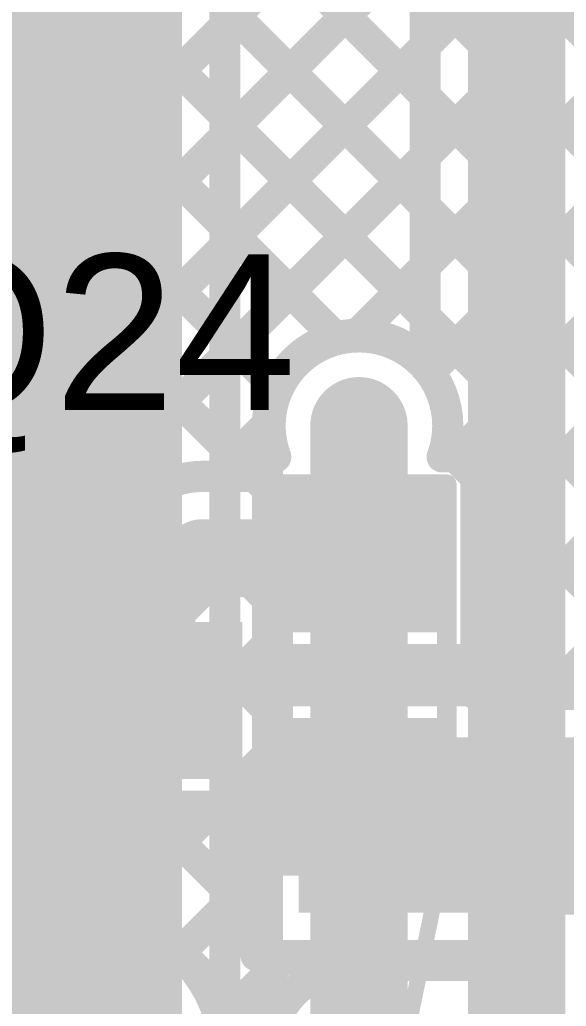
# Model space of a CAD drawing. Header units: millimetres. Extents: x 0 to 214, y 0 to 214.
# Drawn here: x 4.6023 to 4.7427, y 1.275 to 1.5282 of the extents above; entities that cross this region are included whole.
import ezdxf

# ---------------------------------------------------------------- set-up
doc = ezdxf.new("R2010")
doc.units = ezdxf.units.MM
doc.header["$MEASUREMENT"] = 0
for name, color, linetype in [('BottomLayer', 5, 'Continuous'), ('BottomSolder', 6, 'Continuous'), ('TopLayer', 1, 'Continuous'), ('TopOverlay', 2, 'Continuous'), ('TopPaste', 8, 'Continuous'), ('TopSolder', 216, 'Continuous'), ('ViaHoleLayer', 16, 'Continuous')]:
    doc.layers.add(name, color=color, linetype=linetype)
doc.styles.add('Arial', font='', dxfattribs={"height": 0.2})
doc.styles.get('Arial').set_extended_font_data('Arial')

# ---------------------------------------------------------------- blocks, each defined once
blk = doc.blocks.new('RES_0603_53')
at = {"layer": 'TopLayer'}
for points in [[(-0.015, 0.0175), (-0.015, -0.0175), (-0.045, -0.0175), (-0.045, 0.0175)], [(0.045, 0.0175), (0.045, -0.0175), (0.015, -0.0175), (0.015, 0.0175)]]:
    blk.add_hatch(color=1, dxfattribs=at).paths.add_polyline_path(points)
at = {"layer": 'TopPaste'}
for points in [[(-0.015, 0.0175), (-0.015, -0.0175), (-0.045, -0.0175), (-0.045, 0.0175)], [(0.045, 0.0175), (0.045, -0.0175), (0.015, -0.0175), (0.015, 0.0175)]]:
    blk.add_hatch(color=8, dxfattribs=at).paths.add_polyline_path(points)
at = {"layer": 'TopSolder'}
for points in [[(-0.011, 0.0215), (-0.011, -0.0215), (-0.049, -0.0215), (-0.049, 0.0215)], [(0.049, 0.0215), (0.049, -0.0215), (0.011, -0.0215), (0.011, 0.0215)]]:
    blk.add_hatch(color=216, dxfattribs=at).paths.add_polyline_path(points)
at = {"layer": 'TopOverlay', "const_width": 0.005}
for points in [[(-0.049, -0.021), (-0.049, 0.021)], [(-0.049, 0.021), (0.049, 0.021)], [(0.049, -0.021), (0.049, 0.021)], [(-0.049, -0.021), (0.049, -0.021)]]:
    blk.add_lwpolyline(points, dxfattribs=at)
at = {"layer": 'TopOverlay', "const_width": 0.0025}
for points in [[(-0.05025, 0.021, 1), (-0.04775, 0.021, 1)], [(-0.05025, 0.021, 1), (-0.04775, 0.021, 1)], [(0.04775, 0.021, 1), (0.05025, 0.021, 1)], [(0.04775, 0.021, 1), (0.05025, 0.021, 1)], [(-0.05025, -0.021, 1), (-0.04775, -0.021, 1)], [(-0.05025, -0.021, 1), (-0.04775, -0.021, 1)], [(0.04775, -0.021, 1), (0.05025, -0.021, 1)], [(0.04775, -0.021, 1), (0.05025, -0.021, 1)]]:
    blk.add_lwpolyline(points, format="xyb", close=True, dxfattribs=at)
blk = doc.blocks.new('SOT_23_70')
at = {"layer": 'TopLayer'}
for points in [[(-0.01614, 0.05748), (0.01614, 0.05748), (0.01614, 0.02126), (-0.01614, 0.02126)], [(-0.05354, -0.02126), (-0.02126, -0.02126), (-0.02126, -0.05748), (-0.05354, -0.05748)], [(0.02126, -0.02126), (0.05354, -0.02126), (0.05354, -0.05748), (0.02126, -0.05748)]]:
    blk.add_hatch(color=1, dxfattribs=at).paths.add_polyline_path(points)
at = {"layer": 'TopPaste'}
for points in [[(-0.01614, 0.05748), (0.01614, 0.05748), (0.01614, 0.02126), (-0.01614, 0.02126)], [(-0.05354, -0.02126), (-0.02126, -0.02126), (-0.02126, -0.05748), (-0.05354, -0.05748)], [(0.02126, -0.02126), (0.05354, -0.02126), (0.05354, -0.05748), (0.02126, -0.05748)]]:
    blk.add_hatch(color=8, dxfattribs=at).paths.add_polyline_path(points)
at = {"layer": 'TopSolder'}
for points in [[(-0.02014, 0.06148), (0.02014, 0.06148), (0.02014, 0.01726), (-0.02014, 0.01726)], [(-0.05754, -0.01726), (-0.01726, -0.01726), (-0.01726, -0.06148), (-0.05754, -0.06148)], [(0.01726, -0.01726), (0.05754, -0.01726), (0.05754, -0.06148), (0.01726, -0.06148)]]:
    blk.add_hatch(color=216, dxfattribs=at).paths.add_polyline_path(points)
at = {"layer": 'TopOverlay', "const_width": 0.005}
for points in [[(-0.024, 0.029), (-0.061, 0.029)], [(-0.061, -0.027), (-0.061, 0.029)], [(0.061, 0.029), (0.024, 0.029)], [(0.061, -0.027), (0.061, 0.029)], [(0.013, -0.029), (-0.013, -0.029)]]:
    blk.add_lwpolyline(points, dxfattribs=at)
at = {"layer": 'TopOverlay'}
for points, const_width in [([(-0.06225, 0.029, 1), (-0.05975, 0.029, 1)], 0.0025), ([(-0.06225, 0.029, 1), (-0.05975, 0.029, 1)], 0.0025), ([(-0.02525, 0.029, 1), (-0.02275, 0.029, 1)], 0.0025), ([(0.02275, 0.029, 1), (0.02525, 0.029, 1)], 0.0025), ([(0.05975, 0.029, 1), (0.06225, 0.029, 1)], 0.0025), ([(0.05975, 0.029, 1), (0.06225, 0.029, 1)], 0.0025), ([(-0.06225, -0.027, 1), (-0.05975, -0.027, 1)], 0.0025), ([(0.05975, -0.027, 1), (0.06225, -0.027, 1)], 0.0025), ([(-0.01425, -0.029, 1), (-0.01175, -0.029, 1)], 0.0025), ([(0.01175, -0.029, 1), (0.01425, -0.029, 1)], 0.0025), ([(-0.06439, -0.045, 1), (-0.07161, -0.045, 1)], 0.01), ([(-0.07411, -0.045, 1), (-0.06911, -0.045, 1)], 0.005), ([(-0.06689, -0.045, 1), (-0.06189, -0.045, 1)], 0.005)]:
    blk.add_lwpolyline(points, format="xyb", close=True, dxfattribs=dict(at, const_width=const_width))
blk = doc.blocks.new('RES_0603_199')
at = {"layer": 'TopLayer'}
for points in [[(-0.015, 0.0175), (-0.015, -0.0175), (-0.045, -0.0175), (-0.045, 0.0175)], [(0.045, 0.0175), (0.045, -0.0175), (0.015, -0.0175), (0.015, 0.0175)]]:
    blk.add_hatch(color=1, dxfattribs=at).paths.add_polyline_path(points)
at = {"layer": 'TopPaste'}
for points in [[(-0.015, 0.0175), (-0.015, -0.0175), (-0.045, -0.0175), (-0.045, 0.0175)], [(0.045, 0.0175), (0.045, -0.0175), (0.015, -0.0175), (0.015, 0.0175)]]:
    blk.add_hatch(color=8, dxfattribs=at).paths.add_polyline_path(points)
at = {"layer": 'TopSolder'}
for points in [[(-0.011, 0.0215), (-0.011, -0.0215), (-0.049, -0.0215), (-0.049, 0.0215)], [(0.049, 0.0215), (0.049, -0.0215), (0.011, -0.0215), (0.011, 0.0215)]]:
    blk.add_hatch(color=216, dxfattribs=at).paths.add_polyline_path(points)
at = {"layer": 'TopOverlay', "const_width": 0.005}
for points in [[(-0.049, 0.021), (0.049, 0.021)], [(-0.049, 0.021), (-0.049, -0.021)], [(0.049, 0.021), (0.049, -0.021)], [(-0.049, -0.021), (0.049, -0.021)]]:
    blk.add_lwpolyline(points, dxfattribs=at)
at = {"layer": 'TopOverlay', "const_width": 0.0025}
for points in [[(-0.05025, 0.021, 1), (-0.04775, 0.021, 1)], [(-0.05025, 0.021, 1), (-0.04775, 0.021, 1)], [(0.04775, 0.021, 1), (0.05025, 0.021, 1)], [(0.04775, 0.021, 1), (0.05025, 0.021, 1)], [(-0.05025, -0.021, 1), (-0.04775, -0.021, 1)], [(-0.05025, -0.021, 1), (-0.04775, -0.021, 1)], [(0.04775, -0.021, 1), (0.05025, -0.021, 1)], [(0.04775, -0.021, 1), (0.05025, -0.021, 1)]]:
    blk.add_lwpolyline(points, format="xyb", close=True, dxfattribs=at)
blk = doc.blocks.new('SOT_23_244')
at = {"layer": 'TopLayer'}
for points in [[(-0.01614, 0.05748), (0.01614, 0.05748), (0.01614, 0.02126), (-0.01614, 0.02126)], [(-0.05354, -0.02126), (-0.02126, -0.02126), (-0.02126, -0.05748), (-0.05354, -0.05748)], [(0.02126, -0.02126), (0.05354, -0.02126), (0.05354, -0.05748), (0.02126, -0.05748)]]:
    blk.add_hatch(color=1, dxfattribs=at).paths.add_polyline_path(points)
at = {"layer": 'TopPaste'}
for points in [[(-0.01614, 0.05748), (0.01614, 0.05748), (0.01614, 0.02126), (-0.01614, 0.02126)], [(-0.05354, -0.02126), (-0.02126, -0.02126), (-0.02126, -0.05748), (-0.05354, -0.05748)], [(0.02126, -0.02126), (0.05354, -0.02126), (0.05354, -0.05748), (0.02126, -0.05748)]]:
    blk.add_hatch(color=8, dxfattribs=at).paths.add_polyline_path(points)
at = {"layer": 'TopSolder'}
for points in [[(-0.02014, 0.06148), (0.02014, 0.06148), (0.02014, 0.01726), (-0.02014, 0.01726)], [(-0.05754, -0.01726), (-0.01726, -0.01726), (-0.01726, -0.06148), (-0.05754, -0.06148)], [(0.01726, -0.01726), (0.05754, -0.01726), (0.05754, -0.06148), (0.01726, -0.06148)]]:
    blk.add_hatch(color=216, dxfattribs=at).paths.add_polyline_path(points)
at = {"layer": 'TopOverlay', "const_width": 0.005}
for points in [[(-0.061, -0.027), (-0.061, 0.029)], [(-0.061, 0.029), (-0.024, 0.029)], [(0.024, 0.029), (0.061, 0.029)], [(0.061, -0.027), (0.061, 0.029)], [(-0.013, -0.029), (0.013, -0.029)]]:
    blk.add_lwpolyline(points, dxfattribs=at)
at = {"layer": 'TopOverlay'}
for points, const_width in [([(-0.06225, 0.029, 1), (-0.05975, 0.029, 1)], 0.0025), ([(-0.06225, 0.029, 1), (-0.05975, 0.029, 1)], 0.0025), ([(-0.02525, 0.029, 1), (-0.02275, 0.029, 1)], 0.0025), ([(0.02275, 0.029, 1), (0.02525, 0.029, 1)], 0.0025), ([(0.05975, 0.029, 1), (0.06225, 0.029, 1)], 0.0025), ([(0.05975, 0.029, 1), (0.06225, 0.029, 1)], 0.0025), ([(-0.06225, -0.027, 1), (-0.05975, -0.027, 1)], 0.0025), ([(0.05975, -0.027, 1), (0.06225, -0.027, 1)], 0.0025), ([(-0.01425, -0.029, 1), (-0.01175, -0.029, 1)], 0.0025), ([(0.01175, -0.029, 1), (0.01425, -0.029, 1)], 0.0025), ([(-0.06439, -0.045, 1), (-0.07161, -0.045, 1)], 0.01), ([(-0.07411, -0.045, 1), (-0.06911, -0.045, 1)], 0.005), ([(-0.06689, -0.045, 1), (-0.06189, -0.045, 1)], 0.005)]:
    blk.add_lwpolyline(points, format="xyb", close=True, dxfattribs=dict(at, const_width=const_width))

msp = doc.modelspace()

# ---------------------------------------------------------------- hatches: boundary and pattern name
at = {"layer": 'BottomLayer'}
h = msp.add_hatch(color=5, dxfattribs=at)
edge = h.paths.add_edge_path()
edge.add_arc((4.68945, 1.424), 0.01181, 0, 360)
at = {"layer": 'BottomSolder'}
h = msp.add_hatch(color=6, dxfattribs=at)
edge = h.paths.add_edge_path()
edge.add_arc((4.68945, 1.424), 0.00991, 0, 360)
at = {"layer": 'TopLayer'}
h = msp.add_hatch(color=1, dxfattribs=at)
edge = h.paths.add_edge_path()
edge.add_arc((4.68945, 1.424), 0.01181, 0, 360)
msp.add_hatch(color=1, dxfattribs=at).paths.add_polyline_path([(4.674, 1.299), (4.776, 1.299), (4.776, 1.344), (4.674, 1.344)])
at = {"layer": 'TopSolder'}
h = msp.add_hatch(color=216, dxfattribs=at)
edge = h.paths.add_edge_path()
edge.add_arc((4.68945, 1.424), 0.00991, 0, 360)
at = {"layer": 'ViaHoleLayer'}
h = msp.add_hatch(color=16, dxfattribs=at)
edge = h.paths.add_edge_path()
edge.add_arc((4.68945, 1.424), 0.00591, 0, 360)

# ---------------------------------------------------------------- linework, layer by layer
at = {"layer": 'BottomLayer'}
for points, const_width in [([(4.72995, 1.2115), (4.72995, 1.683)], 0.025), ([(4.70645, 1.44023), (4.70645, 1.683)], 0.008), ([(4.619, 1.206), (4.619, 1.608)], 0.05), ([(4.655, 1.22858), (4.655, 1.58542)], 0.008), ([(4.655, 1.52659), (4.70645, 1.57803)], 0.008), ([(4.655, 1.56007), (4.70645, 1.50862)], 0.008), ([(4.655, 1.4983), (4.70645, 1.54975)], 0.008), ([(4.655, 1.53179), (4.70645, 1.48034)], 0.008), ([(4.655, 1.47002), (4.70645, 1.52146)], 0.008), ([(4.655, 1.5035), (4.70645, 1.45205)], 0.008), ([(4.655, 1.44173), (4.70645, 1.49318)], 0.008), ([(4.655, 1.47522), (4.68349, 1.44673)], 0.008), ([(4.68905, 1.4475), (4.70645, 1.4649)], 0.008), ([(4.655, 1.44693), (4.6681, 1.43383)], 0.008), ([(4.68945, 1.262), (4.68945, 1.424)], 0.025), ([(4.655, 1.41345), (4.66595, 1.4244)], 0.008), ([(4.66595, 1.262), (4.66595, 1.424)], 0.008), ([(4.655, 1.41865), (4.66595, 1.4077)], 0.008), ([(4.655, 1.38516), (4.66595, 1.39611)], 0.008), ([(4.655, 1.39036), (4.66595, 1.37942)], 0.008), ([(4.655, 1.35688), (4.66595, 1.36783)], 0.008), ([(4.655, 1.36208), (4.66595, 1.35113)], 0.008), ([(4.655, 1.3286), (4.66595, 1.33954)], 0.008), ([(4.655, 1.3338), (4.66595, 1.32285)], 0.008), ([(4.655, 1.30031), (4.66595, 1.31126)], 0.008), ([(4.655, 1.30551), (4.66595, 1.29456)], 0.008), ([(4.655, 1.27203), (4.66595, 1.28297)], 0.008), ([(4.655, 1.27723), (4.66595, 1.26628)], 0.008)]:
    msp.add_lwpolyline(points, dxfattribs=dict(at, const_width=const_width))
for points, const_width in [([(4.653, 1.53179, 1), (4.657, 1.53179, 1)], 0.004), ([(4.653, 1.52659, 1), (4.657, 1.52659, 1)], 0.004), ([(4.70445, 1.52146, 1), (4.70845, 1.52146, 1)], 0.004), ([(4.70445, 1.50862, 1), (4.70845, 1.50862, 1)], 0.004), ([(4.653, 1.5035, 1), (4.657, 1.5035, 1)], 0.004), ([(4.653, 1.4983, 1), (4.657, 1.4983, 1)], 0.004), ([(4.70445, 1.49318, 1), (4.70845, 1.49318, 1)], 0.004), ([(4.70445, 1.48034, 1), (4.70845, 1.48034, 1)], 0.004), ([(4.653, 1.47522, 1), (4.657, 1.47522, 1)], 0.004), ([(4.653, 1.47002, 1), (4.657, 1.47002, 1)], 0.004), ([(4.70445, 1.4649, 1), (4.70845, 1.4649, 1)], 0.004), ([(4.70445, 1.45205, 1), (4.70845, 1.45205, 1)], 0.004), ([(4.68705, 1.4475, 1), (4.69105, 1.4475, 1)], 0.004), ([(4.653, 1.44693, 1), (4.657, 1.44693, 1)], 0.004), ([(4.68149, 1.44673, 1), (4.68549, 1.44673, 1)], 0.004), ([(4.653, 1.44173, 1), (4.657, 1.44173, 1)], 0.004), ([(4.70445, 1.44023, 1), (4.70845, 1.44023, 1)], 0.004), ([(4.70445, 1.44023, 1), (4.70845, 1.44023, 1)], 0.004), ([(4.6661, 1.43383, 1), (4.6701, 1.43383, 1)], 0.004), ([(4.6832, 1.424, 1), (4.6957, 1.424, 1)], 0.0125), ([(4.66395, 1.4244, 1), (4.66795, 1.4244, 1)], 0.004), ([(4.66395, 1.424, 1), (4.66795, 1.424, 1)], 0.004), ([(4.66395, 1.424, 1), (4.66795, 1.424, 1)], 0.004), ([(4.653, 1.41865, 1), (4.657, 1.41865, 1)], 0.004), ([(4.653, 1.41345, 1), (4.657, 1.41345, 1)], 0.004), ([(4.66395, 1.4077, 1), (4.66795, 1.4077, 1)], 0.004), ([(4.66395, 1.39611, 1), (4.66795, 1.39611, 1)], 0.004), ([(4.653, 1.39036, 1), (4.657, 1.39036, 1)], 0.004), ([(4.653, 1.38516, 1), (4.657, 1.38516, 1)], 0.004), ([(4.66395, 1.37942, 1), (4.66795, 1.37942, 1)], 0.004), ([(4.66395, 1.36783, 1), (4.66795, 1.36783, 1)], 0.004), ([(4.653, 1.36208, 1), (4.657, 1.36208, 1)], 0.004), ([(4.653, 1.35688, 1), (4.657, 1.35688, 1)], 0.004), ([(4.66395, 1.35113, 1), (4.66795, 1.35113, 1)], 0.004), ([(4.66395, 1.33954, 1), (4.66795, 1.33954, 1)], 0.004), ([(4.653, 1.3338, 1), (4.657, 1.3338, 1)], 0.004), ([(4.653, 1.3286, 1), (4.657, 1.3286, 1)], 0.004), ([(4.66395, 1.32285, 1), (4.66795, 1.32285, 1)], 0.004), ([(4.66395, 1.31126, 1), (4.66795, 1.31126, 1)], 0.004), ([(4.653, 1.30551, 1), (4.657, 1.30551, 1)], 0.004), ([(4.653, 1.30031, 1), (4.657, 1.30031, 1)], 0.004), ([(4.66395, 1.29456, 1), (4.66795, 1.29456, 1)], 0.004), ([(4.66395, 1.28297, 1), (4.66795, 1.28297, 1)], 0.004), ([(4.653, 1.27723, 1), (4.657, 1.27723, 1)], 0.004), ([(4.653, 1.27203, 1), (4.657, 1.27203, 1)], 0.004)]:
    msp.add_lwpolyline(points, format="xyb", close=True, dxfattribs=dict(at, const_width=const_width))
at = {"layer": 'BottomLayer', "const_width": 0.008}
msp.add_lwpolyline([(4.66595, 1.424, -0.676645), (4.70645, 1.44023)], format="xyb", dxfattribs=at)
at = {"layer": 'TopLayer'}
for points, const_width in [([(4.44508, 1.572), (4.62327, 1.39381)], 0.008), ([(4.47336, 1.572), (4.63774, 1.40762)], 0.008), ([(4.49685, 1.425), (4.64385, 1.572)], 0.008), ([(4.50165, 1.572), (4.6625, 1.41115)], 0.008), ([(4.52513, 1.425), (4.67213, 1.572)], 0.008), ([(4.52993, 1.572), (4.66862, 1.43331)], 0.008), ([(4.55341, 1.425), (4.70041, 1.572)], 0.008), ([(4.55822, 1.572), (4.68405, 1.44616)], 0.008), ([(4.5817, 1.425), (4.7287, 1.572)], 0.008), ([(4.5865, 1.572), (4.76686, 1.39164)], 0.008), ([(4.58963, 1.40465), (4.75698, 1.572)], 0.008), ([(4.58963, 1.37636), (4.78527, 1.572)], 0.008), ([(4.64307, 1.572), (4.7655, 1.44957)], 0.008), ([(4.67135, 1.572), (4.76835, 1.475)], 0.008), ([(4.69964, 1.572), (4.7655, 1.50614)], 0.008), ([(4.62122, 1.56556), (4.76686, 1.41993)], 0.008), ([(4.68834, 1.44678), (4.7655, 1.52395)], 0.008), ([(4.70762, 1.43779), (4.7655, 1.49566)], 0.008), ([(4.71412, 1.416), (4.7655, 1.46738)], 0.008), ([(4.7195, 1.3931), (4.7655, 1.4391)], 0.008), ([(4.68945, 1.39), (4.68945, 1.424)], 0.02), ([(4.65255, 1.411), (4.66666, 1.42511)], 0.008), ([(4.71161, 1.41861), (4.71422, 1.416)], 0.008), ([(4.6625, 1.416), (4.66808, 1.416)], 0.008), ([(4.6625, 1.411), (4.6625, 1.416)], 0.008), ([(4.71081, 1.416), (4.7195, 1.416)], 0.008), ([(4.71422, 1.416), (4.7195, 1.41072)], 0.008), ([(4.7195, 1.364), (4.7195, 1.416)], 0.008), ([(4.7195, 1.36481), (4.76686, 1.41217)], 0.008), ([(4.64916, 1.411), (4.6625, 1.411)], 0.008), ([(4.7195, 1.41072), (4.77522, 1.355)], 0.008), ([(4.62263, 1.39317), (4.63428, 1.40481)], 0.008), ([(4.58963, 1.39917), (4.60826, 1.38054)], 0.008), ([(4.63745, 1.37828), (4.64916, 1.39)], 0.02), ([(4.64916, 1.39), (4.68945, 1.39)], 0.02), ([(4.63745, 1.35382), (4.63745, 1.37828)], 0.02), ([(4.73797, 1.355), (4.76686, 1.38388)], 0.008), ([(4.7195, 1.38243), (4.74693, 1.355)], 0.008), ([(4.60826, 1.32631), (4.60826, 1.38059)], 0.008), ([(4.60826, 1.38059), (4.61657, 1.38059)], 0.008), ([(4.58963, 1.37088), (4.60826, 1.35225)], 0.008), ([(4.58474, 1.34319), (4.60826, 1.36671)], 0.008), ([(4.66648, 1.364), (4.7195, 1.364)], 0.008), ([(4.66648, 1.356), (4.66648, 1.364)], 0.008), ([(4.68136, 1.364), (4.68936, 1.356)], 0.008), ([(4.6824, 1.356), (4.6904, 1.364)], 0.008), ([(4.70965, 1.364), (4.71765, 1.356)], 0.008), ([(4.71069, 1.356), (4.71869, 1.364)], 0.008), ([(4.66648, 1.356), (4.7195, 1.356)], 0.008), ([(4.7195, 1.355), (4.787, 1.355)], 0.008), ([(4.58023, 1.352), (4.64173, 1.2905)], 0.008), ([(4.58774, 1.3179), (4.60826, 1.33842)], 0.008), ([(4.691, 1.33), (4.7492, 1.33)], 0.025), ([(4.7492, 1.33), (4.7566, 1.3226)], 0.025), ([(4.58774, 1.28962), (4.62443, 1.32631)], 0.008), ([(4.60826, 1.32631), (4.6625, 1.32631)], 0.008), ([(4.62405, 1.29764), (4.65271, 1.32631)], 0.008), ([(4.63421, 1.32631), (4.663, 1.29751)], 0.008), ([(4.6625, 1.304), (4.6625, 1.32631)], 0.008), ([(4.58774, 1.3162), (4.60775, 1.2962)], 0.008), ([(4.645, 1.29031), (4.6625, 1.30781)], 0.008), ([(4.663, 1.288), (4.663, 1.304)], 0.008), ([(4.64099, 1.2905), (4.645, 1.2905)], 0.008), ([(4.64173, 1.2905), (4.645, 1.28723)], 0.008), ([(4.645, 1.2869), (4.645, 1.2905)], 0.008), ([(4.65388, 1.27091), (4.67097, 1.288)], 0.008), ([(4.663, 1.288), (4.73845, 1.288)], 0.008), ([(4.67251, 1.288), (4.67799, 1.28252)], 0.008), ([(4.69676, 1.2855), (4.69926, 1.288)], 0.008), ([(4.7008, 1.288), (4.7033, 1.2855)], 0.008), ([(4.72504, 1.2855), (4.72754, 1.288)], 0.008), ([(4.72908, 1.288), (4.73158, 1.2855)], 0.008), ([(4.645, 1.28723), (4.66628, 1.26595)], 0.008), ([(4.68945, 1.2855), (4.73845, 1.2855)], 0.008), ([(4.619, 1.206), (4.619, 1.262)], 0.05)]:
    msp.add_lwpolyline(points, dxfattribs=dict(at, const_width=const_width))
at = {"layer": 'TopLayer', "const_width": 0.008}
for points in [[(4.66808, 1.416, -1.197373), (4.71226, 1.424)], [(4.71226, 1.424, -0.089822), (4.71081, 1.416)], [(4.63428, 1.40481, -0.199534), (4.64916, 1.411)], [(4.63431, 1.40485, -0.198912), (4.64916, 1.411)], [(4.61657, 1.38059, -0.171094), (4.62263, 1.39317)], [(4.61657, 1.38059, -0.170479), (4.6226, 1.39313)], [(4.59701, 1.2905, -0.340997), (4.64099, 1.2905)], [(4.64099, 1.2905, -0.037454), (4.645, 1.2869)], [(4.645, 1.2869, -0.193302), (4.655, 1.262)], [(4.68945, 1.2385, -1), (4.68945, 1.2855)]]:
    msp.add_lwpolyline(points, format="xyb", dxfattribs=at)
at = {"layer": 'TopLayer'}
for points, const_width in [([(4.68205, 1.44616, 1), (4.68605, 1.44616, 1)], 0.004), ([(4.68634, 1.44678, 1), (4.69034, 1.44678, 1)], 0.004), ([(4.70562, 1.43779, 1), (4.70962, 1.43779, 1)], 0.004), ([(4.66662, 1.43331, 1), (4.67062, 1.43331, 1)], 0.004), ([(4.68445, 1.424, 1), (4.69445, 1.424, 1)], 0.01), ([(4.66466, 1.42511, 1), (4.66866, 1.42511, 1)], 0.004), ([(4.71026, 1.424, 1), (4.71426, 1.424, 1)], 0.004), ([(4.71026, 1.424, 1), (4.71426, 1.424, 1)], 0.004), ([(4.70961, 1.41861, 1), (4.71361, 1.41861, 1)], 0.004), ([(4.6605, 1.416, 1), (4.6645, 1.416, 1)], 0.004), ([(4.6605, 1.416, 1), (4.6645, 1.416, 1)], 0.004), ([(4.66608, 1.416, 1), (4.67009, 1.416, 1)], 0.004), ([(4.66608, 1.416, 1), (4.67009, 1.416, 1)], 0.004), ([(4.70881, 1.416, 1), (4.71281, 1.416, 1)], 0.004), ([(4.70881, 1.416, 1), (4.71281, 1.416, 1)], 0.004), ([(4.71212, 1.416, 1), (4.71612, 1.416, 1)], 0.004), ([(4.71222, 1.416, 1), (4.71622, 1.416, 1)], 0.004), ([(4.71222, 1.416, 1), (4.71622, 1.416, 1)], 0.004), ([(4.7175, 1.416, 1), (4.7215, 1.416, 1)], 0.004), ([(4.7175, 1.416, 1), (4.7215, 1.416, 1)], 0.004), ([(4.64716, 1.411, 1), (4.65116, 1.411, 1)], 0.004), ([(4.64716, 1.411, 1), (4.65116, 1.411, 1)], 0.004), ([(4.64716, 1.411, 1), (4.65116, 1.411, 1)], 0.004), ([(4.65055, 1.411, 1), (4.65455, 1.411, 1)], 0.004), ([(4.6605, 1.41115, 1), (4.6645, 1.41115, 1)], 0.004), ([(4.6605, 1.411, 1), (4.6645, 1.411, 1)], 0.004), ([(4.6605, 1.411, 1), (4.6645, 1.411, 1)], 0.004), ([(4.7175, 1.41072, 1), (4.7215, 1.41072, 1)], 0.004), ([(4.7175, 1.41072, 1), (4.7215, 1.41072, 1)], 0.004), ([(4.63574, 1.40762, 1), (4.63974, 1.40762, 1)], 0.004), ([(4.63228, 1.40481, 1), (4.63628, 1.40481, 1)], 0.004), ([(4.63228, 1.40481, 1), (4.63628, 1.40481, 1)], 0.004), ([(4.63231, 1.40485, 1), (4.63631, 1.40485, 1)], 0.004), ([(4.64416, 1.39, 1), (4.65416, 1.39, 1)], 0.01), ([(4.64416, 1.39, 1), (4.65416, 1.39, 1)], 0.01), ([(4.68445, 1.39, 1), (4.69445, 1.39, 1)], 0.01), ([(4.68445, 1.39, 1), (4.69445, 1.39, 1)], 0.01), ([(4.6206, 1.39313, 1), (4.6246, 1.39313, 1)], 0.004), ([(4.62063, 1.39317, 1), (4.62463, 1.39317, 1)], 0.004), ([(4.62063, 1.39317, 1), (4.62463, 1.39317, 1)], 0.004), ([(4.62127, 1.39381, 1), (4.62527, 1.39381, 1)], 0.004), ([(4.7175, 1.3931, 1), (4.7215, 1.3931, 1)], 0.004), ([(4.63245, 1.37828, 1), (4.64245, 1.37828, 1)], 0.01), ([(4.63245, 1.37828, 1), (4.64245, 1.37828, 1)], 0.01), ([(4.7175, 1.38243, 1), (4.7215, 1.38243, 1)], 0.004), ([(4.60626, 1.38059, 1), (4.61026, 1.38059, 1)], 0.004), ([(4.60626, 1.38059, 1), (4.61026, 1.38059, 1)], 0.004), ([(4.60626, 1.38054, 1), (4.61026, 1.38054, 1)], 0.004), ([(4.61457, 1.38059, 1), (4.61857, 1.38059, 1)], 0.004), ([(4.61457, 1.38059, 1), (4.61857, 1.38059, 1)], 0.004), ([(4.61457, 1.38059, 1), (4.61857, 1.38059, 1)], 0.004), ([(4.60626, 1.36671, 1), (4.61026, 1.36671, 1)], 0.004), ([(4.66448, 1.364, 1), (4.66848, 1.364, 1)], 0.004), ([(4.66448, 1.364, 1), (4.66848, 1.364, 1)], 0.004), ([(4.67936, 1.364, 1), (4.68336, 1.364, 1)], 0.004), ([(4.6884, 1.364, 1), (4.6924, 1.364, 1)], 0.004), ([(4.70765, 1.364, 1), (4.71165, 1.364, 1)], 0.004), ([(4.71669, 1.364, 1), (4.72069, 1.364, 1)], 0.004), ([(4.7175, 1.36481, 1), (4.7215, 1.36481, 1)], 0.004), ([(4.7175, 1.364, 1), (4.7215, 1.364, 1)], 0.004), ([(4.7175, 1.364, 1), (4.7215, 1.364, 1)], 0.004), ([(4.63245, 1.35382, 1), (4.64245, 1.35382, 1)], 0.01), ([(4.66448, 1.356, 1), (4.66848, 1.356, 1)], 0.004), ([(4.66448, 1.356, 1), (4.66848, 1.356, 1)], 0.004), ([(4.6804, 1.356, 1), (4.6844, 1.356, 1)], 0.004), ([(4.68736, 1.356, 1), (4.69136, 1.356, 1)], 0.004), ([(4.70869, 1.356, 1), (4.71269, 1.356, 1)], 0.004), ([(4.71565, 1.356, 1), (4.71965, 1.356, 1)], 0.004), ([(4.7175, 1.356, 1), (4.7215, 1.356, 1)], 0.004), ([(4.7175, 1.355, 1), (4.7215, 1.355, 1)], 0.004), ([(4.73597, 1.355, 1), (4.73997, 1.355, 1)], 0.004), ([(4.60626, 1.35225, 1), (4.61026, 1.35225, 1)], 0.004), ([(4.60626, 1.33842, 1), (4.61026, 1.33842, 1)], 0.004), ([(4.68475, 1.33, 1), (4.69725, 1.33, 1)], 0.0125), ([(4.74295, 1.33, 1), (4.75545, 1.33, 1)], 0.0125), ([(4.74295, 1.33, 1), (4.75545, 1.33, 1)], 0.0125), ([(4.60626, 1.32631, 1), (4.61026, 1.32631, 1)], 0.004), ([(4.60626, 1.32631, 1), (4.61026, 1.32631, 1)], 0.004), ([(4.62243, 1.32631, 1), (4.62643, 1.32631, 1)], 0.004), ([(4.63221, 1.32631, 1), (4.63621, 1.32631, 1)], 0.004), ([(4.65071, 1.32631, 1), (4.65471, 1.32631, 1)], 0.004), ([(4.6605, 1.32631, 1), (4.6645, 1.32631, 1)], 0.004), ([(4.6605, 1.32631, 1), (4.6645, 1.32631, 1)], 0.004), ([(4.6605, 1.30781, 1), (4.6645, 1.30781, 1)], 0.004), ([(4.6605, 1.304, 1), (4.6645, 1.304, 1)], 0.004), ([(4.661, 1.304, 1), (4.665, 1.304, 1)], 0.004), ([(4.60575, 1.2962, 1), (4.60975, 1.2962, 1)], 0.004), ([(4.62205, 1.29764, 1), (4.62605, 1.29764, 1)], 0.004), ([(4.661, 1.29751, 1), (4.665, 1.29751, 1)], 0.004), ([(4.63899, 1.2905, 1), (4.64299, 1.2905, 1)], 0.004), ([(4.63899, 1.2905, 1), (4.64299, 1.2905, 1)], 0.004), ([(4.63899, 1.2905, 1), (4.64299, 1.2905, 1)], 0.004), ([(4.63973, 1.2905, 1), (4.64373, 1.2905, 1)], 0.004), ([(4.63973, 1.2905, 1), (4.64373, 1.2905, 1)], 0.004), ([(4.643, 1.2905, 1), (4.647, 1.2905, 1)], 0.004), ([(4.643, 1.2905, 1), (4.647, 1.2905, 1)], 0.004), ([(4.643, 1.29031, 1), (4.647, 1.29031, 1)], 0.004), ([(4.661, 1.288, 1), (4.665, 1.288, 1)], 0.004), ([(4.661, 1.288, 1), (4.665, 1.288, 1)], 0.004), ([(4.66897, 1.288, 1), (4.67297, 1.288, 1)], 0.004), ([(4.67051, 1.288, 1), (4.67451, 1.288, 1)], 0.004), ([(4.69726, 1.288, 1), (4.70126, 1.288, 1)], 0.004), ([(4.6988, 1.288, 1), (4.7028, 1.288, 1)], 0.004), ([(4.72554, 1.288, 1), (4.72954, 1.288, 1)], 0.004), ([(4.72708, 1.288, 1), (4.73108, 1.288, 1)], 0.004), ([(4.73645, 1.288, 1), (4.74045, 1.288, 1)], 0.004), ([(4.643, 1.28723, 1), (4.647, 1.28723, 1)], 0.004), ([(4.643, 1.28723, 1), (4.647, 1.28723, 1)], 0.004), ([(4.643, 1.2869, 1), (4.647, 1.2869, 1)], 0.004), ([(4.643, 1.2869, 1), (4.647, 1.2869, 1)], 0.004), ([(4.643, 1.2869, 1), (4.647, 1.2869, 1)], 0.004), ([(4.68745, 1.2855, 1), (4.69145, 1.2855, 1)], 0.004), ([(4.68745, 1.2855, 1), (4.69145, 1.2855, 1)], 0.004), ([(4.69476, 1.2855, 1), (4.69876, 1.2855, 1)], 0.004), ([(4.7013, 1.2855, 1), (4.7053, 1.2855, 1)], 0.004), ([(4.72304, 1.2855, 1), (4.72704, 1.2855, 1)], 0.004), ([(4.72958, 1.2855, 1), (4.73358, 1.2855, 1)], 0.004), ([(4.73645, 1.2855, 1), (4.74045, 1.2855, 1)], 0.004), ([(4.6065, 1.262, 1), (4.6315, 1.262, 1)], 0.025), ([(4.67599, 1.28252, 1), (4.67999, 1.28252, 1)], 0.004)]:
    msp.add_lwpolyline(points, format="xyb", close=True, dxfattribs=dict(at, const_width=const_width))

# ---------------------------------------------------------------- block references
for name, p, rotation in [('SOT_23_70', (4.598, 1.35345), 270), ('RES_0603_199', (4.691, 1.36), 90)]:
    msp.add_blockref(name, p, dxfattribs=dict(rotation=rotation))
for name, p in [('SOT_23_244', (4.794, 1.36)), ('RES_0603_53', (4.589, 1.262))]:
    msp.add_blockref(name, p)

# ---------------------------------------------------------------- texts
at = {"layer": 'TopOverlay', "style": 'Arial'}
msp.add_text('Q24', height=0.04, dxfattribs=at).set_placement((4.56768, 1.42801))
msp.add_text('#', height=0.055, rotation=360, dxfattribs=at).set_placement((4.67722, 1.26753))

doc.saveas('drawing.dxf')
